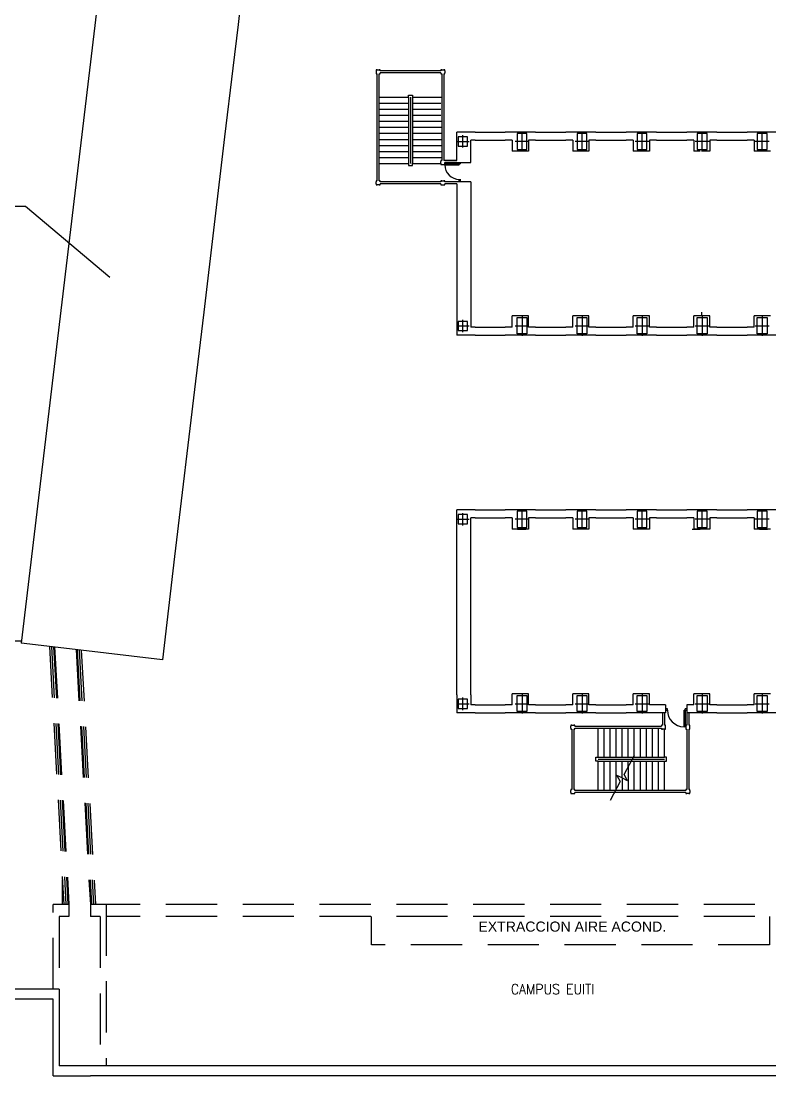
# Model space of a CAD drawing. Header units: millimetres. Extents: x 1471 to 1845, y 158 to 278.
# Drawn here: x 1507.1 to 1544.3, y 185.5 to 237.8 of the extents above; entities that cross this region are included whole.
import ezdxf

# ---------------------------------------------------------------- set-up
doc = ezdxf.new("R2010")
doc.units = ezdxf.units.MM
doc.header["$LTSCALE"] = 0.4
doc.linetypes.add('TRAZOS2', pattern=[9.525, 6.35, -3.175])
for name, color, linetype in [('MOBILIARIO', 7, 'Continuous'), ('MUROS', 7, 'Continuous'), ('NOMBRES', 7, 'Continuous'), ('Terraza y Patio', 150, 'TRAZOS2')]:
    doc.layers.add(name, color=color, linetype=linetype)
doc.styles.add('PROYECTO', font='arial.ttf')
doc.styles.add('UNE25', font='romans.shx', dxfattribs={"width": 0.9, "height": 2.5})

msp = doc.modelspace()

# ---------------------------------------------------------------- linework, layer by layer
at = {"layer": 'MOBILIARIO'}
for p, q in [((1531.756, 212.566), (1532.156, 212.566)), ((1540.41, 212.566), (1540.81, 212.566)), ((1543.753, 212.566), (1544.153, 212.566))]:
    msp.add_line(p, q, dxfattribs=at)
at = {"layer": 'MUROS'}
for p, q in [((1511.166, 240.759), (1507.138, 206.914)), ((1518.167, 239.926), (1517.889, 237.592)), ((1517.889, 237.592), (1517.631, 235.427)), ((1517.631, 235.427), (1517.225, 232.011)), ((1524.742, 235.339), (1524.742, 235.289)), ((1524.792, 235.339), (1524.742, 235.339)), ((1524.742, 235.289), (1524.742, 235.189)), ((1524.742, 235.189), (1524.742, 235.139)), ((1524.742, 235.139), (1524.792, 235.139)), ((1524.792, 235.339), (1524.892, 235.339)), ((1524.792, 229.839), (1524.792, 235.139)), ((1524.942, 235.339), (1524.892, 235.339)), ((1524.892, 229.839), (1524.892, 235.139)), ((1524.892, 235.139), (1524.942, 235.139)), ((1524.942, 235.289), (1524.942, 235.339)), ((1527.942, 235.289), (1524.942, 235.289)), ((1527.942, 235.189), (1524.942, 235.189)), ((1524.942, 235.139), (1524.942, 235.189)), ((1527.992, 235.339), (1527.942, 235.339)), ((1527.942, 235.339), (1527.942, 235.289)), ((1527.942, 235.189), (1527.942, 235.139)), ((1527.942, 235.139), (1527.992, 235.139)), ((1527.992, 235.339), (1528.092, 235.339)), ((1527.992, 235.139), (1527.992, 230.839)), ((1528.142, 235.339), (1528.092, 235.339)), ((1528.092, 235.139), (1528.092, 230.839)), ((1528.092, 235.139), (1528.142, 235.139)), ((1528.142, 235.289), (1528.142, 235.339)), ((1528.142, 235.289), (1528.142, 235.189)), ((1528.142, 235.139), (1528.142, 235.189)), ((1524.892, 233.989), (1526.342, 233.989)), ((1526.342, 234.089), (1526.542, 234.089)), ((1526.342, 233.989), (1526.342, 234.089)), ((1526.342, 233.989), (1526.342, 230.689)), ((1526.442, 233.989), (1526.442, 230.689)), ((1526.542, 234.089), (1526.542, 233.989)), ((1526.542, 233.989), (1526.542, 230.689)), ((1526.542, 233.989), (1527.992, 233.989)), ((1524.892, 233.689), (1526.342, 233.689)), ((1524.892, 233.389), (1526.342, 233.389)), ((1526.542, 233.689), (1527.942, 233.689)), ((1526.542, 233.389), (1527.942, 233.389)), ((1524.892, 233.089), (1526.342, 233.089)), ((1524.892, 232.789), (1526.342, 232.789)), ((1526.542, 233.089), (1527.942, 233.089)), ((1526.542, 232.789), (1527.942, 232.789)), ((1527.942, 232.789), (1527.992, 232.789)), ((1524.892, 232.489), (1526.342, 232.489)), ((1526.542, 232.489), (1527.942, 232.489)), ((1527.942, 232.489), (1527.992, 232.489)), ((1528.742, 230.839), (1528.742, 232.25)), ((1529.642, 232.25), (1528.742, 232.25)), ((1529.642, 232.25), (1531.142, 232.25)), ((1532.642, 232.25), (1531.142, 232.25)), ((1531.973, 231.283), (1531.973, 232.287)), ((1532.642, 232.25), (1534.142, 232.25)), ((1535.642, 232.25), (1534.142, 232.25)), ((1534.951, 231.283), (1534.951, 232.287)), ((1535.642, 232.25), (1537.142, 232.25)), ((1538.642, 232.25), (1537.142, 232.25)), ((1537.929, 231.283), (1537.929, 232.287)), ((1538.642, 232.25), (1540.142, 232.25)), ((1541.642, 232.25), (1540.142, 232.25)), ((1540.907, 231.283), (1540.907, 232.287)), ((1541.642, 232.25), (1543.142, 232.25)), ((1544.642, 232.25), (1543.142, 232.25)), ((1543.885, 231.283), (1543.885, 232.287)), ((1517.225, 232.011), (1516.189, 223.313)), ((1524.892, 232.189), (1526.342, 232.189)), ((1524.892, 231.889), (1526.342, 231.889)), ((1526.542, 232.189), (1527.942, 232.189)), ((1526.542, 231.889), (1527.942, 231.889)), ((1527.942, 232.189), (1527.992, 232.189)), ((1527.942, 231.889), (1527.992, 231.889)), ((1528.717, 231.785), (1529.353, 231.785)), ((1529.035, 231.478), (1529.035, 232.091)), ((1529.442, 230.749), (1529.442, 231.85)), ((1529.642, 231.85), (1529.442, 231.85)), ((1529.642, 231.85), (1531.142, 231.85)), ((1531.492, 231.85), (1531.142, 231.85)), ((1531.492, 231.85), (1531.492, 231.3)), ((1531.631, 231.8), (1532.315, 231.8)), ((1532.292, 231.85), (1532.292, 231.3)), ((1532.642, 231.85), (1532.292, 231.85)), ((1532.642, 231.85), (1534.142, 231.85)), ((1534.492, 231.85), (1534.142, 231.85)), ((1534.492, 231.85), (1534.492, 231.3)), ((1534.609, 231.8), (1535.293, 231.8)), ((1535.292, 231.85), (1535.292, 231.3)), ((1535.642, 231.85), (1535.292, 231.85)), ((1535.642, 231.85), (1537.142, 231.85)), ((1537.492, 231.85), (1537.142, 231.85)), ((1537.492, 231.85), (1537.492, 231.3)), ((1537.587, 231.8), (1538.271, 231.8)), ((1538.292, 231.85), (1538.292, 231.3)), ((1538.642, 231.85), (1538.292, 231.85)), ((1538.642, 231.85), (1540.142, 231.85)), ((1540.492, 231.85), (1540.142, 231.85)), ((1540.492, 231.85), (1540.492, 231.3)), ((1540.565, 231.8), (1541.249, 231.8)), ((1541.292, 231.85), (1541.292, 231.3)), ((1541.642, 231.85), (1541.292, 231.85)), ((1541.642, 231.85), (1543.142, 231.85)), ((1543.492, 231.85), (1543.142, 231.85)), ((1543.492, 231.85), (1543.492, 231.3)), ((1543.543, 231.8), (1544.227, 231.8)), ((1524.892, 231.589), (1526.342, 231.589)), ((1524.892, 231.289), (1526.342, 231.289)), ((1526.542, 231.589), (1527.942, 231.589)), ((1526.542, 231.289), (1527.942, 231.289)), ((1527.942, 231.589), (1527.992, 231.589)), ((1527.942, 231.289), (1527.992, 231.289)), ((1532.292, 231.3), (1531.492, 231.3)), ((1535.292, 231.3), (1534.492, 231.3)), ((1538.292, 231.3), (1537.492, 231.3)), ((1540.807, 231.3), (1540.492, 231.3)), ((1541.292, 231.3), (1540.907, 231.3)), ((1544.292, 231.3), (1543.492, 231.3)), ((1524.892, 230.989), (1526.342, 230.989)), ((1524.892, 230.689), (1526.342, 230.689)), ((1526.342, 230.689), (1526.342, 230.589)), ((1526.542, 230.989), (1527.942, 230.989)), ((1526.542, 230.589), (1526.542, 230.689)), ((1526.542, 230.689), (1527.942, 230.689)), ((1527.942, 230.989), (1527.992, 230.989)), ((1527.942, 230.839), (1527.942, 230.789)), ((1527.992, 230.839), (1527.942, 230.839)), ((1527.942, 230.689), (1527.942, 230.789)), ((1527.942, 230.689), (1527.942, 230.639)), ((1528.142, 230.839), (1528.092, 230.839)), ((1528.742, 230.839), (1528.142, 230.839)), ((1528.742, 230.749), (1528.142, 230.749)), ((1528.142, 230.639), (1528.142, 230.749)), ((1528.864, 230.674), (1528.147, 230.674)), ((1528.147, 230.674), (1528.147, 230.624)), ((1528.742, 230.749), (1529.442, 230.749)), ((1528.864, 230.624), (1528.864, 230.749)), ((1528.864, 230.651), (1528.864, 230.701)), ((1528.864, 230.674), (1528.914, 230.674)), ((1528.914, 230.749), (1528.914, 230.674)), ((1526.342, 230.589), (1526.542, 230.589)), ((1527.942, 230.639), (1527.992, 230.639)), ((1527.992, 230.639), (1528.092, 230.639)), ((1528.092, 230.639), (1528.142, 230.639)), ((1528.147, 230.624), (1528.864, 230.624)), ((1524.742, 229.839), (1524.742, 229.789)), ((1524.792, 229.839), (1524.742, 229.839)), ((1524.742, 229.689), (1524.742, 229.789)), ((1524.742, 229.689), (1524.742, 229.639)), ((1524.742, 229.639), (1524.792, 229.639)), ((1524.892, 229.639), (1524.792, 229.639)), ((1524.942, 229.839), (1524.892, 229.839)), ((1524.892, 229.639), (1524.942, 229.639)), ((1524.942, 229.789), (1524.942, 229.839)), ((1527.942, 229.789), (1524.942, 229.789)), ((1527.942, 229.689), (1524.942, 229.689)), ((1524.942, 229.639), (1524.942, 229.689)), ((1527.942, 229.839), (1527.942, 229.789)), ((1527.992, 229.839), (1527.942, 229.839)), ((1527.942, 229.689), (1527.942, 229.639)), ((1527.942, 229.639), (1527.992, 229.639)), ((1527.992, 229.839), (1528.092, 229.839)), ((1527.992, 229.639), (1528.092, 229.639)), ((1528.142, 229.839), (1528.092, 229.839)), ((1528.092, 229.639), (1528.142, 229.639)), ((1528.142, 229.789), (1528.142, 229.839)), ((1528.742, 229.789), (1528.142, 229.789)), ((1528.742, 229.689), (1528.142, 229.689)), ((1528.142, 229.639), (1528.142, 229.689)), ((1529.442, 229.789), (1528.742, 229.789)), ((1528.742, 229.689), (1528.742, 223.085)), ((1528.864, 229.789), (1528.864, 229.907)), ((1528.864, 229.907), (1528.914, 229.907)), ((1528.914, 229.909), (1528.914, 229.789)), ((1529.442, 229.789), (1529.442, 223.085)), ((1506.267, 228.583), (1507.357, 228.583)), ((1516.189, 223.313), (1515.783, 219.897)), ((1528.742, 223.085), (1528.742, 222.185)), ((1529.035, 222.328), (1529.035, 222.942)), ((1529.442, 223.085), (1529.442, 222.585)), ((1532.292, 223.135), (1531.492, 223.135)), ((1531.492, 222.585), (1531.492, 223.135)), ((1531.973, 223.153), (1531.973, 222.148)), ((1532.292, 222.585), (1532.292, 223.135)), ((1535.292, 223.135), (1534.492, 223.135)), ((1534.492, 222.585), (1534.492, 223.135)), ((1534.951, 223.153), (1534.951, 222.148)), ((1535.292, 222.585), (1535.292, 223.135)), ((1537.492, 222.585), (1537.492, 223.135)), ((1538.292, 223.135), (1537.492, 223.135)), ((1537.929, 223.153), (1537.929, 222.148)), ((1538.292, 222.585), (1538.292, 223.135)), ((1541.292, 223.135), (1540.492, 223.135)), ((1540.492, 222.585), (1540.492, 223.135)), ((1540.884, 223.135), (1540.884, 223.316)), ((1540.907, 223.153), (1540.907, 222.148)), ((1541.292, 222.585), (1541.292, 223.135)), ((1544.292, 223.135), (1543.492, 223.135)), ((1543.492, 222.585), (1543.492, 223.135)), ((1543.885, 223.153), (1543.885, 222.148)), ((1528.717, 222.636), (1529.353, 222.636)), ((1529.642, 222.585), (1529.442, 222.585)), ((1529.642, 222.585), (1531.142, 222.585)), ((1531.492, 222.585), (1531.142, 222.585)), ((1531.631, 222.636), (1532.315, 222.636)), ((1532.642, 222.585), (1532.292, 222.585)), ((1532.642, 222.585), (1534.142, 222.585)), ((1534.492, 222.585), (1534.142, 222.585)), ((1534.609, 222.636), (1535.293, 222.636)), ((1535.642, 222.585), (1535.292, 222.585)), ((1535.642, 222.585), (1537.142, 222.585)), ((1537.492, 222.585), (1537.142, 222.585)), ((1537.587, 222.636), (1538.271, 222.636)), ((1538.642, 222.585), (1538.292, 222.585)), ((1538.642, 222.585), (1540.142, 222.585)), ((1540.492, 222.585), (1540.142, 222.585)), ((1540.565, 222.636), (1541.249, 222.636)), ((1541.642, 222.585), (1541.292, 222.585)), ((1541.642, 222.585), (1543.142, 222.585)), ((1543.492, 222.585), (1543.142, 222.585)), ((1543.543, 222.636), (1544.227, 222.636)), ((1529.642, 222.185), (1528.742, 222.185)), ((1529.642, 222.185), (1531.142, 222.185)), ((1532.642, 222.185), (1531.142, 222.185)), ((1532.642, 222.185), (1534.142, 222.185)), ((1535.642, 222.185), (1534.142, 222.185)), ((1535.642, 222.185), (1537.142, 222.185)), ((1538.642, 222.185), (1537.142, 222.185)), ((1538.642, 222.185), (1540.142, 222.185)), ((1541.642, 222.185), (1540.142, 222.185)), ((1541.642, 222.185), (1543.142, 222.185)), ((1544.642, 222.185), (1543.142, 222.185)), ((1515.783, 219.897), (1514.747, 211.198)), ((1529.642, 213.515), (1528.742, 213.515)), ((1528.742, 204.35), (1528.742, 213.515)), ((1529.642, 213.515), (1531.142, 213.515)), ((1532.642, 213.515), (1531.142, 213.515)), ((1531.973, 212.548), (1531.973, 213.552)), ((1532.642, 213.515), (1534.142, 213.515)), ((1535.642, 213.515), (1534.142, 213.515)), ((1534.951, 212.548), (1534.951, 213.552)), ((1535.642, 213.515), (1537.142, 213.515)), ((1538.642, 213.515), (1537.142, 213.515)), ((1537.929, 212.548), (1537.929, 213.552)), ((1538.642, 213.515), (1540.142, 213.515)), ((1541.642, 213.515), (1540.142, 213.515)), ((1540.907, 212.548), (1540.907, 213.552)), ((1541.642, 213.515), (1543.142, 213.515)), ((1544.642, 213.515), (1543.142, 213.515)), ((1543.885, 212.548), (1543.885, 213.552)), ((1528.717, 213.05), (1529.353, 213.05)), ((1529.035, 212.743), (1529.035, 213.356)), ((1529.442, 204.35), (1529.442, 213.115)), ((1529.642, 213.115), (1529.442, 213.115)), ((1529.642, 213.115), (1531.142, 213.115)), ((1531.492, 213.115), (1531.142, 213.115)), ((1531.492, 213.115), (1531.492, 212.565)), ((1531.631, 213.065), (1532.315, 213.065)), ((1532.642, 213.115), (1532.292, 213.115)), ((1532.292, 213.115), (1532.292, 212.565)), ((1532.642, 213.115), (1534.142, 213.115)), ((1534.492, 213.115), (1534.142, 213.115)), ((1534.492, 213.115), (1534.492, 212.565)), ((1534.609, 213.065), (1535.293, 213.065)), ((1535.642, 213.115), (1535.292, 213.115)), ((1535.292, 213.115), (1535.292, 212.565)), ((1535.642, 213.115), (1537.142, 213.115)), ((1537.492, 213.115), (1537.142, 213.115)), ((1537.492, 213.115), (1537.492, 212.565)), ((1537.587, 213.065), (1538.271, 213.065)), ((1538.642, 213.115), (1538.292, 213.115)), ((1538.292, 213.115), (1538.292, 212.565)), ((1538.642, 213.115), (1540.142, 213.115)), ((1540.492, 213.115), (1540.142, 213.115)), ((1540.492, 213.115), (1540.492, 212.565)), ((1540.565, 213.065), (1541.249, 213.065)), ((1541.642, 213.115), (1541.292, 213.115)), ((1541.292, 213.115), (1541.292, 212.565)), ((1541.642, 213.115), (1543.142, 213.115)), ((1543.492, 213.115), (1543.142, 213.115)), ((1543.492, 213.115), (1543.492, 212.565)), ((1543.543, 213.065), (1544.227, 213.065)), ((1532.292, 212.566), (1531.492, 212.566)), ((1535.292, 212.566), (1534.492, 212.566)), ((1538.292, 212.566), (1537.492, 212.566)), ((1541.292, 212.566), (1540.492, 212.566)), ((1544.292, 212.566), (1543.492, 212.566)), ((1514.747, 211.198), (1514.138, 206.081)), ((1507.15, 207.015), (1491.725, 207.015)), ((1509.819, 206.595), (1507.138, 206.914)), ((1514.138, 206.081), (1509.819, 206.595)), ((1528.742, 204.35), (1528.742, 203.45)), ((1529.035, 203.593), (1529.035, 204.206)), ((1529.442, 204.35), (1529.442, 203.85)), ((1531.492, 203.85), (1531.492, 204.4)), ((1532.292, 204.4), (1531.492, 204.4)), ((1531.973, 204.417), (1531.973, 203.413)), ((1532.292, 203.85), (1532.292, 204.4)), ((1535.292, 204.4), (1534.492, 204.4)), ((1534.492, 203.85), (1534.492, 204.4)), ((1534.951, 204.417), (1534.951, 203.413)), ((1535.292, 203.85), (1535.292, 204.4)), ((1537.492, 203.85), (1537.492, 204.4)), ((1538.292, 204.4), (1537.492, 204.4)), ((1537.929, 204.417), (1537.929, 203.413)), ((1538.292, 203.85), (1538.292, 204.4)), ((1540.492, 203.85), (1540.492, 204.4)), ((1541.292, 204.4), (1540.492, 204.4)), ((1540.907, 204.417), (1540.907, 203.413)), ((1541.292, 203.85), (1541.292, 204.4)), ((1544.292, 204.4), (1543.492, 204.4)), ((1543.492, 203.85), (1543.492, 204.4)), ((1543.885, 204.417), (1543.885, 203.413)), ((1528.717, 203.901), (1529.353, 203.901)), ((1529.642, 203.85), (1529.442, 203.85)), ((1529.642, 203.85), (1531.142, 203.85)), ((1531.492, 203.85), (1531.142, 203.85)), ((1531.631, 203.901), (1532.315, 203.901)), ((1532.642, 203.85), (1532.292, 203.85)), ((1532.642, 203.85), (1534.142, 203.85)), ((1534.492, 203.85), (1534.142, 203.85)), ((1534.609, 203.901), (1535.293, 203.901)), ((1535.642, 203.85), (1535.292, 203.85)), ((1535.642, 203.85), (1537.142, 203.85)), ((1537.492, 203.85), (1537.142, 203.85)), ((1537.587, 203.901), (1538.271, 203.901)), ((1538.642, 203.85), (1538.292, 203.85)), ((1539.095, 203.85), (1538.292, 203.85)), ((1539.095, 203.85), (1539.095, 203.45)), ((1539.184, 203.647), (1539.095, 203.647)), ((1539.095, 203.589), (1539.182, 203.589)), ((1539.182, 203.589), (1539.182, 203.647)), ((1540.007, 203.589), (1540.142, 203.589)), ((1540.007, 202.764), (1540.007, 203.589)), ((1540.038, 203.589), (1540.096, 203.589)), ((1540.142, 203.647), (1540.065, 203.647)), ((1540.065, 203.589), (1540.065, 203.647)), ((1540.065, 203.589), (1540.065, 202.764)), ((1540.492, 203.85), (1540.142, 203.85)), ((1540.142, 203.85), (1540.142, 203.45)), ((1540.142, 203.85), (1540.142, 203.45)), ((1540.492, 203.85), (1540.142, 203.85)), ((1540.565, 203.901), (1541.249, 203.901)), ((1541.642, 203.85), (1541.292, 203.85)), ((1541.642, 203.85), (1543.142, 203.85)), ((1543.492, 203.85), (1543.142, 203.85)), ((1543.543, 203.901), (1544.227, 203.901)), ((1529.642, 203.45), (1528.742, 203.45)), ((1529.642, 203.45), (1531.142, 203.45)), ((1532.642, 203.45), (1531.142, 203.45)), ((1532.642, 203.45), (1534.142, 203.45)), ((1535.642, 203.45), (1534.142, 203.45)), ((1535.642, 203.45), (1537.142, 203.45)), ((1538.642, 203.45), (1537.142, 203.45)), ((1539.095, 203.45), (1537.142, 203.45)), ((1538.942, 203.45), (1538.942, 202.85)), ((1539.042, 203.45), (1539.042, 202.85)), ((1541.642, 203.45), (1540.142, 203.45)), ((1541.642, 203.45), (1540.142, 203.45)), ((1540.142, 203.45), (1540.142, 202.85)), ((1540.242, 203.45), (1540.242, 202.85)), ((1541.642, 203.45), (1543.142, 203.45)), ((1544.642, 203.45), (1543.142, 203.45)), ((1534.392, 202.85), (1534.392, 202.8)), ((1534.442, 202.85), (1534.392, 202.85)), ((1534.392, 202.7), (1534.392, 202.8)), ((1534.392, 202.7), (1534.392, 202.65)), ((1534.392, 202.65), (1534.442, 202.65)), ((1534.442, 202.85), (1534.542, 202.85)), ((1534.442, 202.65), (1534.442, 199.65)), ((1534.592, 202.85), (1534.542, 202.85)), ((1534.542, 202.65), (1534.592, 202.65)), ((1534.542, 202.65), (1534.542, 199.65)), ((1534.592, 202.8), (1534.592, 202.85)), ((1534.592, 202.8), (1538.892, 202.8)), ((1534.592, 202.7), (1538.892, 202.7)), ((1534.592, 202.65), (1534.592, 202.7)), ((1535.742, 201.25), (1535.742, 202.7)), ((1536.042, 201.25), (1536.042, 202.7)), ((1536.342, 201.25), (1536.342, 202.7)), ((1536.642, 201.25), (1536.642, 202.7)), ((1536.942, 201.25), (1536.942, 202.7)), ((1537.242, 201.25), (1537.242, 202.7)), ((1537.542, 201.25), (1537.542, 202.7)), ((1537.842, 201.25), (1537.842, 202.7)), ((1538.142, 201.25), (1538.142, 202.7)), ((1538.442, 201.25), (1538.442, 202.7)), ((1538.742, 201.25), (1538.742, 202.7)), ((1538.892, 202.85), (1538.892, 202.8)), ((1538.942, 202.85), (1538.892, 202.85)), ((1538.892, 202.7), (1538.892, 202.65)), ((1538.892, 202.65), (1538.942, 202.65)), ((1539.042, 202.65), (1538.942, 202.65)), ((1539.092, 202.85), (1539.042, 202.85)), ((1539.042, 202.65), (1539.092, 202.65)), ((1539.042, 201.25), (1539.042, 202.65)), ((1539.092, 202.8), (1539.092, 202.85)), ((1539.092, 202.7), (1539.092, 202.8)), ((1539.092, 202.65), (1539.092, 202.7)), ((1540.065, 202.764), (1540.007, 202.764)), ((1540.092, 202.85), (1540.092, 202.65)), ((1540.142, 202.85), (1540.092, 202.85)), ((1540.092, 202.65), (1540.142, 202.65)), ((1540.142, 202.65), (1540.142, 199.65)), ((1540.292, 202.85), (1540.242, 202.85)), ((1540.242, 202.65), (1540.292, 202.65)), ((1540.242, 202.65), (1540.242, 199.65)), ((1540.292, 202.8), (1540.292, 202.85)), ((1540.292, 202.7), (1540.292, 202.8)), ((1540.292, 202.65), (1540.292, 202.7)), ((1535.642, 201.25), (1535.742, 201.25)), ((1535.642, 201.05), (1535.642, 201.25)), ((1535.742, 201.05), (1535.642, 201.05)), ((1535.742, 201.25), (1539.042, 201.25)), ((1535.742, 201.15), (1539.042, 201.15)), ((1535.742, 201.05), (1539.042, 201.05)), ((1535.742, 199.6), (1535.742, 201.05)), ((1536.042, 199.6), (1536.042, 201.05)), ((1536.342, 199.6), (1536.342, 201.05)), ((1536.642, 199.6), (1536.642, 201.05)), ((1536.942, 200.225), (1536.942, 201.05)), ((1537.538, 201.343), (1537.042, 200.409)), ((1537.242, 200.785), (1537.242, 201.05)), ((1537.542, 199.6), (1537.542, 201.05)), ((1537.842, 199.6), (1537.842, 201.05)), ((1538.142, 199.6), (1538.142, 201.05)), ((1538.442, 199.6), (1538.442, 201.05)), ((1538.742, 199.6), (1538.742, 201.05)), ((1539.142, 201.25), (1539.042, 201.25)), ((1539.042, 201.05), (1539.142, 201.05)), ((1539.042, 199.6), (1539.042, 201.05)), ((1539.142, 201.05), (1539.142, 201.25)), ((1536.936, 200.228), (1536.672, 200.344)), ((1536.672, 200.344), (1536.838, 200.043)), ((1537.196, 200.101), (1537.042, 200.409)), ((1537.242, 200.785), (1537.242, 199.6)), ((1536.838, 200.043), (1536.342, 199.109)), ((1536.936, 200.228), (1537.196, 200.101)), ((1536.942, 200.225), (1536.942, 199.6)), ((1534.392, 199.65), (1534.392, 199.6)), ((1534.442, 199.65), (1534.392, 199.65)), ((1534.392, 199.5), (1534.392, 199.6)), ((1534.392, 199.5), (1534.392, 199.45)), ((1534.392, 199.45), (1534.442, 199.45)), ((1534.442, 199.45), (1534.542, 199.45)), ((1534.592, 199.65), (1534.542, 199.65)), ((1534.542, 199.45), (1534.592, 199.45)), ((1534.592, 199.6), (1534.592, 199.65)), ((1540.092, 199.6), (1534.592, 199.6)), ((1540.092, 199.5), (1534.592, 199.5)), ((1534.592, 199.45), (1534.592, 199.5)), ((1540.142, 199.65), (1540.092, 199.65)), ((1540.092, 199.65), (1540.092, 199.6)), ((1540.092, 199.5), (1540.092, 199.45)), ((1540.092, 199.45), (1540.142, 199.45)), ((1540.242, 199.45), (1540.142, 199.45)), ((1540.292, 199.65), (1540.242, 199.65)), ((1540.242, 199.45), (1540.292, 199.45)), ((1540.292, 199.6), (1540.292, 199.65)), ((1540.292, 199.6), (1540.292, 199.5)), ((1540.292, 199.45), (1540.292, 199.5)), ((1509.025, 189.751), (1491.725, 189.75)), ((1509.025, 189.751), (1509.025, 185.95)), ((1508.725, 189.25), (1491.725, 189.25)), ((1508.725, 185.45), (1508.725, 189.25)), ((1511.354, 185.95), (1509.025, 185.95)), ((1554.475, 185.95), (1511.354, 185.95)), ((1508.725, 185.45), (1510.568, 185.45)), ((1554.475, 185.45), (1510.568, 185.45))]:
    msp.add_line(p, q, dxfattribs=at)
for points in [[(1529.265, 232.015), (1528.805, 232.015), (1528.805, 231.555), (1529.265, 231.555)], [(1532.215, 232.187), (1531.731, 232.187), (1531.731, 231.383), (1532.215, 231.383)], [(1535.193, 232.187), (1534.709, 232.187), (1534.709, 231.383), (1535.193, 231.383)], [(1538.171, 232.187), (1537.687, 232.187), (1537.687, 231.383), (1538.171, 231.383)], [(1541.149, 232.187), (1540.665, 232.187), (1540.665, 231.383), (1541.149, 231.383)], [(1544.127, 232.187), (1543.643, 232.187), (1543.643, 231.383), (1544.127, 231.383)], [(1529.265, 222.866), (1528.805, 222.866), (1528.805, 222.406), (1529.265, 222.406)], [(1532.215, 222.248), (1531.731, 222.248), (1531.731, 223.053), (1532.215, 223.053)], [(1535.193, 222.248), (1534.709, 222.248), (1534.709, 223.053), (1535.193, 223.053)], [(1538.171, 222.248), (1537.687, 222.248), (1537.687, 223.053), (1538.171, 223.053)], [(1541.149, 222.248), (1540.665, 222.248), (1540.665, 223.053), (1541.149, 223.053)], [(1544.127, 222.248), (1543.643, 222.248), (1543.643, 223.053), (1544.127, 223.053)], [(1532.215, 213.452), (1531.731, 213.452), (1531.731, 212.648), (1532.215, 212.648)], [(1535.193, 213.452), (1534.709, 213.452), (1534.709, 212.648), (1535.193, 212.648)], [(1538.171, 213.452), (1537.687, 213.452), (1537.687, 212.648), (1538.171, 212.648)], [(1541.149, 213.452), (1540.665, 213.452), (1540.665, 212.648), (1541.149, 212.648)], [(1544.127, 213.452), (1543.643, 213.452), (1543.643, 212.648), (1544.127, 212.648)], [(1529.265, 213.28), (1528.805, 213.28), (1528.805, 212.82), (1529.265, 212.82)], [(1529.265, 204.131), (1528.805, 204.131), (1528.805, 203.671), (1529.265, 203.671)], [(1532.215, 203.513), (1531.731, 203.513), (1531.731, 204.317), (1532.215, 204.317)], [(1535.193, 203.513), (1534.709, 203.513), (1534.709, 204.317), (1535.193, 204.317)], [(1538.171, 203.513), (1537.687, 203.513), (1537.687, 204.317), (1538.171, 204.317)], [(1541.149, 203.513), (1540.665, 203.513), (1540.665, 204.317), (1541.149, 204.317)], [(1544.127, 203.513), (1543.643, 203.513), (1543.643, 204.317), (1544.127, 204.317)]]:
    msp.add_lwpolyline(points, close=True, dxfattribs=at)
for centre, radius in [((1528.864, 230.624), 0.717), ((1540.007, 203.589), 0.826)]:
    msp.add_arc(centre, radius, 180, 270, dxfattribs=at)
at = {"layer": 'NOMBRES'}
msp.add_line((1507.357, 228.583), (1511.532, 225.058), dxfattribs=at)
at = {"layer": 'Terraza y Patio'}
for p, q in [((1508.535, 206.748), (1509.253, 193.95)), ((1508.636, 206.736), (1509.354, 193.95)), ((1508.737, 206.724), (1509.454, 193.95)), ((1508.787, 206.718), (1509.504, 193.95)), ((1509.858, 206.591), (1510.568, 193.95)), ((1509.909, 206.585), (1510.618, 193.95)), ((1510.009, 206.584), (1510.718, 193.95)), ((1510.11, 206.567), (1510.818, 193.95)), ((1509.185, 193.95), (1509.185, 195.165)), ((1509.504, 193.95), (1508.725, 193.95)), ((1508.725, 189.75), (1508.725, 193.95)), ((1509.504, 193.95), (1509.504, 193.35)), ((1551.142, 193.95), (1510.568, 193.95)), ((1510.568, 193.95), (1510.568, 193.35)), ((1511.354, 193.95), (1511.354, 185.95)), ((1509.025, 193.35), (1509.025, 185.95)), ((1509.504, 193.35), (1509.025, 193.35)), ((1511.054, 193.35), (1510.568, 193.35)), ((1511.054, 193.35), (1511.054, 185.95)), ((1551.142, 193.35), (1511.354, 193.35)), ((1524.512, 191.95), (1524.512, 193.35)), ((1544.242, 193.35), (1544.242, 191.95)), ((1544.242, 191.95), (1524.512, 191.95))]:
    msp.add_line(p, q, dxfattribs=at)

# ---------------------------------------------------------------- texts
at = {"layer": 'Terraza y Patio', "char_height": 0.5, "attachment_point": 1}
for s, width, insert, style in [('EXTRACCION AIRE ACOND.', 11.52828, (1529.809, 193.104), 'PROYECTO'), ('CAMPUS EUITI', 11.54083, (1531.419, 190.004), 'UNE25')]:
    msp.add_mtext_dynamic_manual_height_columns(s, width=width, gutter_width=12.5, heights=[0], dxfattribs=dict(at, insert=insert, style=style))

doc.saveas('drawing.dxf')
